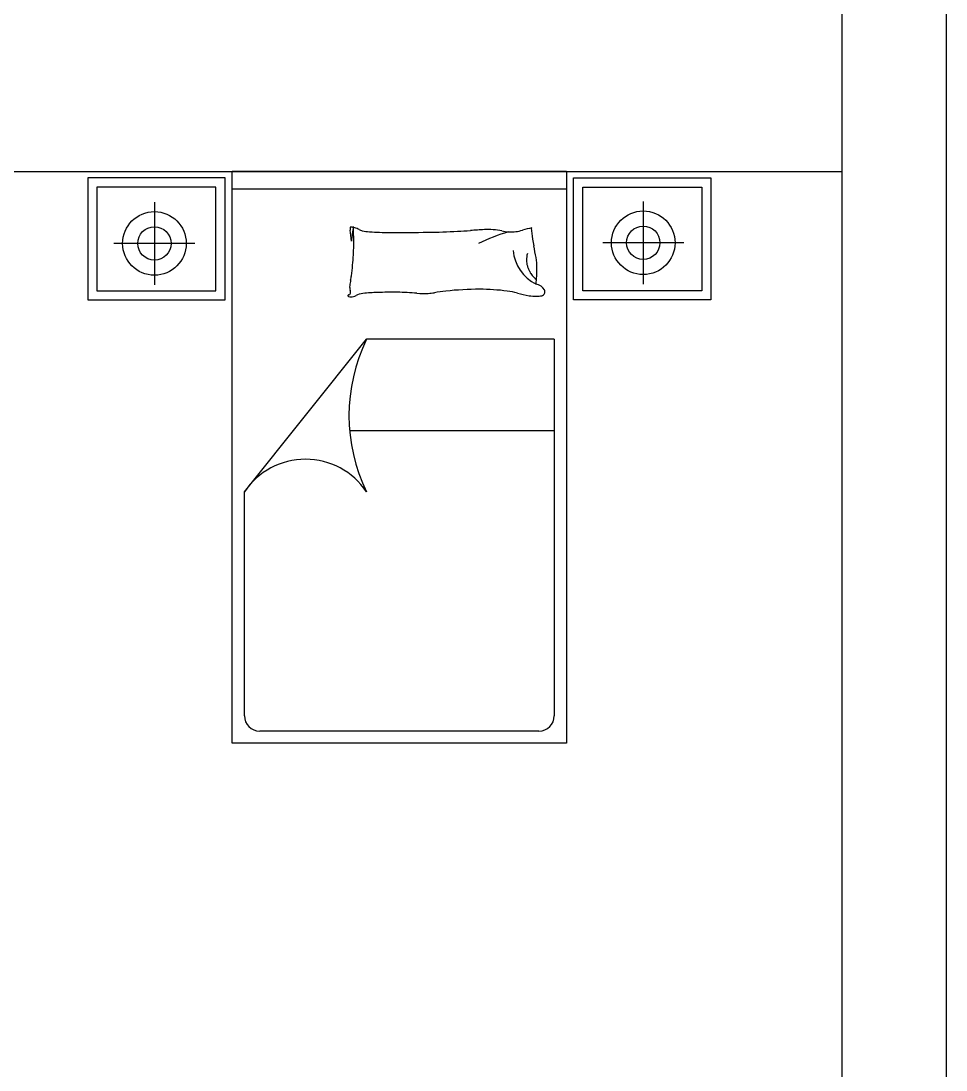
# Model space of a CAD drawing. Header units: inches. Extents: x 9.7 to 52.2, y 13.1 to 37.9.
# Drawn here: x 49.237 to 52.238, y 22.095 to 25.499 of the extents above; entities that cross this region are included whole.
import ezdxf

# ---------------------------------------------------------------- set-up
doc = ezdxf.new("R2010")
doc.units = ezdxf.units.IN
doc.header["$MEASUREMENT"] = 0
for name, color, linetype in [('02', 2, 'Continuous'), ('1', 1, 'Continuous'), ('kadrbm', 4, 'Continuous')]:
    doc.layers.add(name, color=color, linetype=linetype)

# ---------------------------------------------------------------- blocks, each defined once
blk = doc.blocks.new('kadrbm')
at = {"layer": 'kadrbm', "color": 4}
blk.add_lwpolyline([(0, 0), (0, 24.79716181331605), (21, 24.79716181331605), (21, 0), (0, 0)], close=True, dxfattribs=at)
blk.add_lwpolyline([(20.66310160432477, 0.325668449208024), (20.66310160432477, 24.46026341759716), (0.3368983956752345, 24.46026341759716), (0.3368983956752345, 0.325668449208024), (20.66310160432477, 0.325668449208024)], dxfattribs=at)

msp = doc.modelspace()

# ---------------------------------------------------------------- linework, layer by layer
at = {"layer": '02'}
for p, q in [((49.45358386095267, 24.99007126999571), (49.45358386095267, 24.59407127000235)), ((49.89908386086699, 24.99007126999571), (49.45358386095267, 24.99007126999571)), ((49.89908386086699, 24.59407127000235), (49.89908386086699, 24.99007126999571)), ((49.92238077935416, 23.15538909819519), (49.92238077935416, 25.0107113990009)), ((51.00638077938583, 25.0107113990009), (49.92238077935416, 25.0107113990009)), ((51.00638077938583, 25.0107113990009), (51.00638077938583, 23.15588909820439)), ((51.02967769764017, 24.99007126999571), (51.47517769755449, 24.99007126999571)), ((51.02967769764017, 24.59407127000235), (51.02967769764017, 24.99007126999571)), ((51.47517769755449, 24.99007126999571), (51.47517769755449, 24.59407127000235)), ((49.48328386079174, 24.96037126999657), (49.48328386079174, 24.62377127000149)), ((49.86938386079509, 24.96037126999657), (49.48328386079174, 24.96037126999657)), ((49.86938386079509, 24.62377127000149), (49.86938386079509, 24.96037126999657)), ((49.92238077935416, 24.95488909820346), (51.00638077938583, 24.95488909820346)), ((51.05937769771207, 24.96037126999657), (51.44547769771543, 24.96037126999657)), ((51.05937769771207, 24.62377127000149), (51.05937769771207, 24.96037126999657)), ((51.44547769771543, 24.96037126999657), (51.44547769771543, 24.62377127000149)), ((49.67006374774154, 24.91110990202946), (49.67006374774154, 24.64353041041544)), ((51.25552134909321, 24.9132594719042), (51.25552134909321, 24.64567998030474)), ((51.38701063366261, 24.77946972610447), (51.12403206452381, 24.77946972610447)), ((49.80155303231094, 24.77732015622972), (49.53857446317215, 24.77732015622972)), ((49.48328386079174, 24.62377127000149), (49.86938386079509, 24.62377127000149)), ((51.44547769771543, 24.62377127000149), (51.05937769771207, 24.62377127000149)), ((49.45358386095267, 24.59407127000235), (49.89908386086699, 24.59407127000235)), ((51.47517769755449, 24.59407127000235), (51.02967769764017, 24.59407127000235)), ((49.96198077937242, 23.97121139900195), (50.35798077932213, 24.46621139899729)), ((50.96678077936757, 24.46621139899729), (50.35798077932213, 24.46621139899729)), ((50.96678077936757, 24.46621139899729), (50.96678077936757, 23.24448909820716)), ((50.96678077936757, 24.16921139900591), (50.30320450868111, 24.16921139900591)), ((49.96198077937242, 23.24448909820716), (49.96198077937242, 23.97121139900195)), ((50.91728077917013, 23.19498909819889), (50.01148077933703, 23.19498909819889)), ((51.00638077938583, 23.15538909819519), (49.92238077935416, 23.15538909819519))]:
    msp.add_line(p, q, dxfattribs=at)
for centre, radius in [((51.25552134909321, 24.77946972610447), 0.1030977876655652), ((49.67006374774154, 24.77732015622972), 0.1030977876655652), ((49.67006374774154, 24.77732015622972), 0.05418066833310212), ((51.25552134909321, 24.77946972610447), 0.05418066833310212)]:
    msp.add_circle(centre, radius, dxfattribs=at)
for centre, radius, start, end in [((50.32359122479919, 24.82409329040751), 0.01913607211233364, 163.3022341175509, 189.9983582012381), ((49.99160560727704, 24.76556507754798), 0.3179692556375578, 3.504857538789135, 9.998358201238077), ((50.30651471758846, 24.82921576232842), 0.001307813079785243, 82.8796063389093, 163.3022341175509), ((50.29594161775548, 24.74457547824499), 0.08660592637855577, 73.7788489566159, 82.8796063389093), ((53.05046707293604, 24.45951326733415), 2.760741662536178, 172.2342526205077, 173.2291033185074), ((48.96539032803502, 24.76052308364091), 1.351575161675598, 1.633088641659544, 3.054957795544406), ((50.29891571211282, 24.75479829118489), 0.07595927703052652, 62.71588289579634, 73.7788489566159), ((50.35428890976709, 24.86215490554536), 0.04483655764189309, 242.7158828957963, 257.1309620391182), ((50.37646900065828, 24.95923932037043), 0.1444224001682091, 257.1309620391182, 266.4260271566241), ((50.43930181855921, 25.9652304251715), 1.152373820595658, 266.4260271566241, 269.7134551609579), ((50.46185164637517, 30.47412119256409), 5.661320975642843, 269.7134551609579, 270.9703784146582), ((50.50135810621668, 28.14169406874065), 3.328559297215732, 270.9703784146582, 272.6096299719383), ((50.59807787178669, 26.01963006910886), 1.204292286793763, 272.6096299719383, 274.6175821937206), ((50.80698848603878, 23.43304468648352), 1.390715918654282, 92.74906480266421, 94.61758219372062), ((51.03434229660433, 24.11649545086333), 0.7312797329709817, 107.1982207106184, 115.3110794277238), ((50.75121063128699, 24.59466985782568), 0.2277523733175513, 78.44143822873416, 92.74906480266421), ((50.82578899520103, 24.95932605461643), 0.1444519713873446, 258.4414382287342, 276.4340536293846), ((50.82869274653148, 24.93357669198962), 0.1185393982130391, 276.4340536293846, 287.3864123909463), ((50.93205590494562, 24.60347013459908), 0.2273714020152736, 99.48410428532543, 107.3864123909463), ((51.54228886211876, 24.88243503208581), 0.6521939124286296, 184.8440717227782, 188.0050509520019), ((49.64474973519918, 24.7798919565896), 0.6719397025356745, 356.6312513831289, 1.633088641659544), ((51.20734154241745, 24.83533114505484), 0.3139506817074155, 188.0050509520019, 192.1983793646318), ((50.97111777653571, 24.76804820867914), 0.1385451755181172, 185.6311261858883, 242.7964233766181), ((50.96737544769075, 24.72219247591351), 0.09061731068149312, 165.3148933775415, 180), ((50.04698229925361, 24.58448695188348), 0.8732124841538538, 9.68436630166127, 12.19837936463174), ((49.41316767381158, 24.79352371041681), 0.9039226241454682, 352.3191032960265, 356.6312513831289), ((50.93236031122159, 24.72219247591351), 0.05560217411805647, 180, 198.7798988214416), ((50.70868969400998, 24.69740884821589), 0.2019390443958654, 0, 9.68436630166127), ((51.07238746126767, 24.76980679346092), 0.2035032423063308, 198.7798988214416, 201.814923663409), ((51.02232732316133, 24.74976904024446), 0.1495817348564744, 201.814923663409, 205.3551167043527), ((50.93421975657929, 24.70801704208792), 0.05208213150603772, 205.3551167043527, 221.4429060243053), ((50.42371609802012, 24.69740884820134), 0.486912640402501, 353.7676352599879, 0), ((50.54452505539756, 24.6066656806281), 0.2435721055313409, 167.8905418721168, 171.8665172957495), ((50.11439154967319, 24.69895258467954), 0.1963502802456579, 347.8905418721166, 352.3191032960265), ((50.96186099452552, 24.73242288332334), 0.08895601276058705, 221.4429060243053, 233.7359324345459), ((50.90500789107409, 24.61109728832456), 0.03384437317873151, 26.58052104378135, 85.59979083309042), ((50.29998848326158, 24.60845392892155), 0.00229531824794461, 78.1069430650025, 199.5639671770931), ((50.30133444671173, 24.61484482075979), 0.004235770147217941, 258.1069430650024, 338.0096009400314), ((50.33553705243047, 24.63653369130701), 0.03246056280297585, 171.8665172957495, 201.4209842418849), ((50.29094624374647, 24.61903990244103), 0.01543904963979815, 338.0096009400314, 21.42098424188491), ((50.35105479620051, 24.56196011446376), 0.05338118904214557, 95.25918786715548, 120.6512549724592), ((50.4206440420321, 23.80595633593406), 0.8125810153425589, 91.90788686101297, 95.25918786715548), ((50.44284191839051, 23.13957799514832), 1.479328972820604, 89.42425939176627, 91.90788686101297), ((50.44902020827521, 23.75439996085264), 0.8644759653576815, 85.19815444997157, 89.42425939176627), ((50.5453939141671, 24.90164064536588), 0.2868055290529811, 265.1981544499715, 272.5385855454699), ((50.55141554558303, 24.76582159934991), 0.1508530619785686, 272.5385855454699, 280.1898766491523), ((50.67080245185297, 24.10162374417199), 0.5239891597604934, 96.08669546185297, 100.1898766491523), ((50.72535711265754, 23.59001863201341), 1.038494749443158, 90, 96.08669546185297), ((50.72535711265754, 23.95265549765394), 0.6758578837926434, 82.45314881320273, 90), ((50.78262520017687, 24.38491814833036), 0.2398181688632445, 74.25601659192247, 82.45314881320273), ((50.92956515745845, 24.90613743565995), 0.301717514695627, 254.2560165919224, 261.5628062591254), ((50.92365561583664, 24.62042744509312), 0.01299276755833872, 281.2723767632331, 26.58052104378135), ((50.30101556768295, 24.60881892960537), 0.003385331135050209, 199.5639671770931, 248.2116976955134), ((50.30898608029474, 24.62875843803998), 0.02485887455743609, 248.2116976955134, 265.6974600681879), ((50.30926586752411, 24.63247728429927), 0.02858823086313158, 265.6974600681879, 300.6512549724592), ((50.90870140487913, 24.76548025920714), 0.1595213914510095, 261.5628062591254, 270), ((50.90870140487913, 24.69545419113205), 0.08949532338152488, 270, 281.2723767632331), ((50.86737617542621, 24.21871139899962), 0.566339050031375, 154.0862683408531, 205.9137316591468), ((50.15998077923086, 23.83848454195617), 0.2383703391429552, 33.83543576251383, 146.1645642374862), ((50.01148077933703, 23.24448909820716), 0.04950000000000002, 180, 270), ((50.91728077917013, 23.24448909820716), 0.04950000000000002, 270, 0)]:
    msp.add_arc(centre, radius, start, end, dxfattribs=at)
at = {"layer": '1'}
msp.add_line((31.57449608035039, 25.0107113990009), (51.90069928899992, 25.0107113990009), dxfattribs=at)

# ---------------------------------------------------------------- block references
at = {"layer": 'kadrbm'}
msp.add_blockref('kadrbm', (31.23759768467516, 13.1005054937334), dxfattribs=at)

doc.saveas('drawing.dxf')
